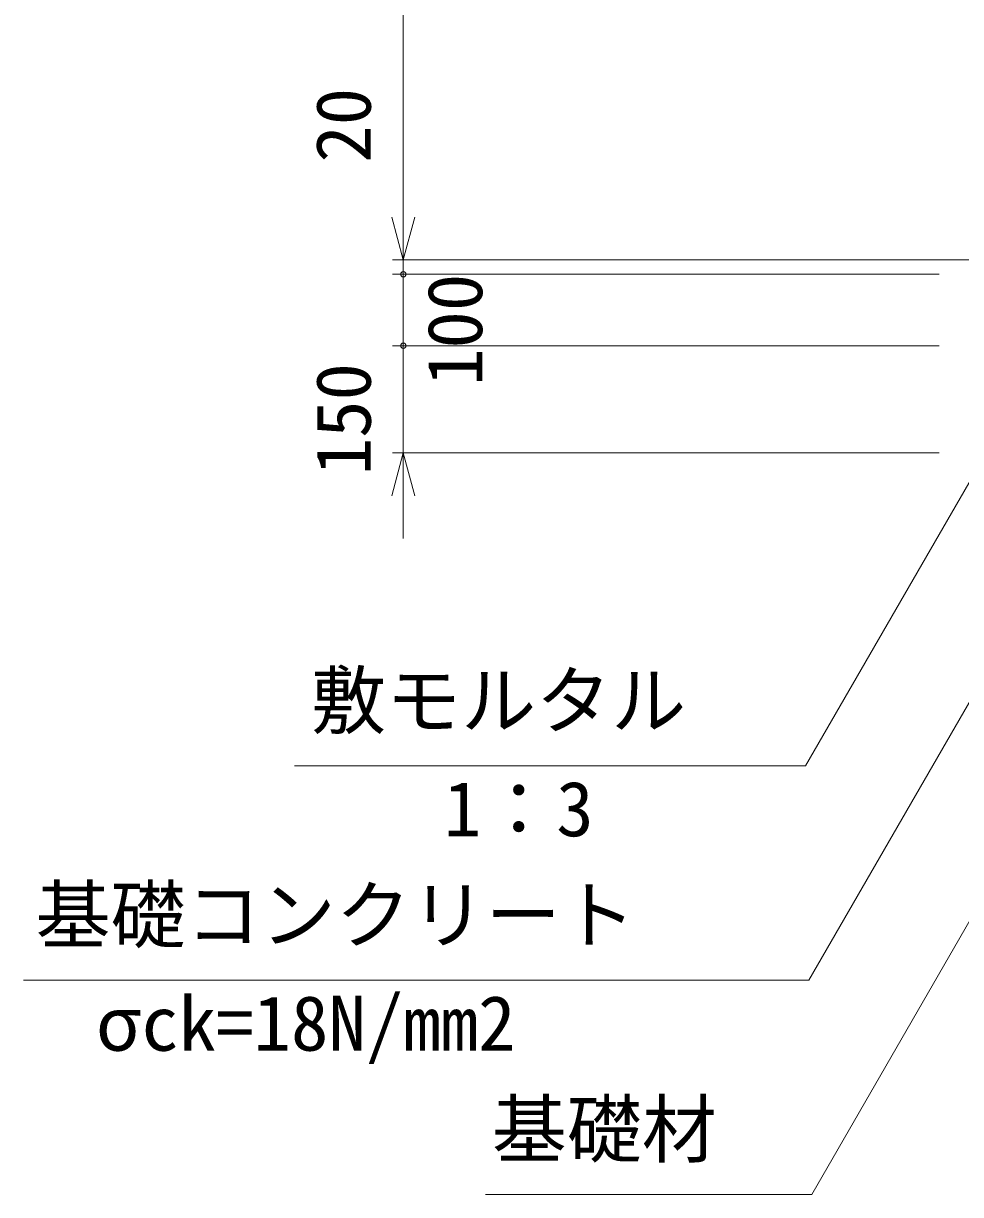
# Model space of a CAD drawing. Units: millimetres, scale not verified, with parts at other scales. Extents: x 748 to 253048, y 13754 to 73154.
# Drawn here: x 187075 to 191448, y 43071 to 48534 of the extents above; entities that cross this region are included whole.
import ezdxf
from ezdxf.enums import TextEntityAlignment as Align

# ---------------------------------------------------------------- set-up
doc = ezdxf.new("R2010")
doc.units = ezdxf.units.MM
doc.header["$LTSCALE"] = 300
for name, color, linetype, lineweight in [('0_2', 1, 'Continuous', 18), ('D-STR-DIM', 7, 'Continuous', 18), ('D-STR-HTXT', 7, 'Continuous', 18)]:
    doc.layers.add(name, color=color, linetype=linetype, lineweight=lineweight)
doc.styles.add('ＭＳ ゴシック', font='')
doc.styles.get('ＭＳ ゴシック').set_extended_font_data('MS Gothic')

msp = doc.modelspace()

# ---------------------------------------------------------------- linework, layer by layer
at = {"layer": '0_2'}
for p, q in [((188847.6, 47430.9), (188794, 47630.9)), ((188847.6, 47430.9), (188794, 47630.9)), ((188901.2, 47630.9), (188847.6, 47430.9)), ((188847.6, 47430.9), (188847.6, 47630.9)), ((188901.2, 47630.9), (188847.6, 47430.9)), ((188847.6, 47430.9), (188847.6, 47630.9)), ((188794, 46330.9), (188847.6, 46530.9)), ((188847.6, 46530.9), (188901.2, 46330.9)), ((188847.6, 46530.9), (188847.6, 46330.9))]:
    msp.add_line(p, q, dxfattribs=at)
for centre, start, end in [((188847.6, 47364.2), 90, 270), ((188847.6, 47364.2), 90, 270), ((188847.6, 47364.2), 270, 90), ((188847.6, 47364.2), 270, 90), ((188847.6, 47030.9), 90, 270), ((188847.6, 47030.9), 90, 270), ((188847.6, 47030.9), 270, 90), ((188847.6, 47030.9), 270, 90)]:
    msp.add_arc(centre, 12.5, start, end, dxfattribs=at)
at = {"layer": 'D-STR-DIM'}
for p, q in [((188847.6, 56564.2), (188847.6, 47630.9)), ((188847.6, 47630.9), (188847.6, 48396.6)), ((191680.9, 47430.9), (188797.6, 47430.9)), ((191680.9, 47430.9), (188797.6, 47430.9)), ((188847.6, 47364.2), (188847.6, 47430.9)), ((191347.6, 47364.2), (188797.6, 47364.2)), ((191347.6, 47364.2), (188797.6, 47364.2)), ((188847.6, 47030.9), (188847.6, 47364.2)), ((188847.6, 47364.2), (188847.6, 47164.2)), ((188847.6, 47030.9), (188847.6, 47230.9)), ((191347.6, 47030.9), (188797.6, 47030.9)), ((191347.6, 47030.9), (188797.6, 47030.9)), ((188847.6, 46530.9), (188847.6, 47030.9)), ((191347.6, 46530.9), (188797.6, 46530.9)), ((188847.6, 46330.9), (188847.6, 46130.9))]:
    msp.add_line(p, q, dxfattribs=at)
at = {"layer": 'D-STR-HTXT'}
for p, q in [((191979.2, 47244.4), (190724.5, 45071.3)), ((192471.2, 47070.3), (190739.3, 44071.3)), ((192767.3, 46568.5), (190754, 43071.3)), ((190724.5, 45071.3), (188340.3, 45071.3)), ((190739.3, 44071.3), (187075.2, 44071.3)), ((190754, 43071.3), (189231.3, 43071.3))]:
    msp.add_line(p, q, dxfattribs=at)

# ---------------------------------------------------------------- texts
at = {"layer": 'D-STR-DIM', "color": 1, "style": 'ＭＳ ゴシック'}
for s, p in [('20', (188772.6, 47884.6)), ('100', (189292.7, 46843.1)), ('150', (188772.6, 46426.4))]:
    msp.add_text(s, height=256.6, rotation=90, dxfattribs=at).set_placement(p, align=Align.BOTTOM_LEFT)
at = {"layer": 'D-STR-HTXT', "color": 1, "style": 'ＭＳ ゴシック'}
for s, p in [('敷モルタル', (188417.1, 45171.2)), ('1：3', (189036.6, 44665.5)), ('基礎コンクリート', (187132.1, 44171.2)), ('σck=18N/mm2', (187412.8, 43665.5)), ('基礎材', (189260.7, 43171.2))]:
    msp.add_text(s, height=256.6, dxfattribs=at).set_placement(p, align=Align.BOTTOM_LEFT)

doc.saveas('drawing.dxf')
